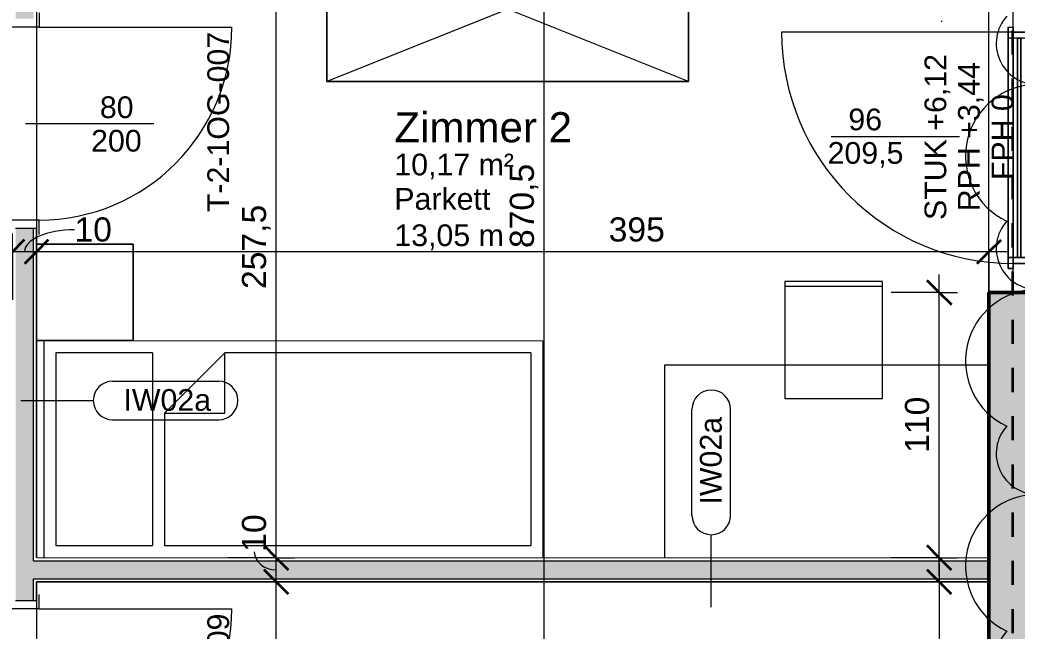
# Model space of a CAD drawing. Header units: metres. Extents: x -67.4 to -27.2, y 43.9 to 89.6.
# Drawn here: x -41.727 to -37.592, y 72.183 to 74.717 of the extents above; entities that cross this region are included whole.
import ezdxf

# ---------------------------------------------------------------- set-up
doc = ezdxf.new("R2010")
doc.units = ezdxf.units.M
doc.linetypes.add('Strich Punkt Mittel', pattern=[0.015875, 0.00635, -0.004763, 0, -0.004763])
doc.linetypes.add('Verdeckt', pattern=[0.003, 0.002, -0.001])
for name, color, linetype, lineweight in [('A-GLAZ-IDEN_', 152, 'Continuous', 9), ('A_2D', 7, 'Continuous', 13), ('A_Bemassung-50_', 4, 'Continuous', 9), ('A_Bemassung_', 4, 'Continuous', 9), ('A_Beschriftung_', 7, 'Continuous', 9), ('A_Decken', 8, 'Continuous', 13), ('A_Durchbruch', 7, 'Verdeckt', 5), ('A_Moebel', 6, 'Continuous', 13), ('A_Raeume_', 7, 'Continuous', 5), ('A_Raeume_Beschriftung_', 7, 'Continuous', 9), ('A_Raster_', 1, 'Continuous', 9), ('A_Tueren', 31, 'Continuous', 13), ('A_Waende', 7, 'Continuous', 13), ('G-ANNO-REVC_', 71, 'Continuous', 9)]:
    doc.layers.add(name, color=color, linetype=linetype, lineweight=lineweight)
doc.styles.add('Arial_2', font='arial.ttf', dxfattribs={"height": 0.09})
doc.styles.add('Arial_3', font='arial.ttf', dxfattribs={"height": 0.125})
doc.styles.add('Arial_5', font='arial.ttf', dxfattribs={"height": 0.1})
doc.dimstyles.new('WGA-Bemaßung', dxfattribs={"dimscale": 0.3048, "dimtxt": 0.102026, "dimasz": 0.328084, "dimexe": 0.246063, "dimexo": 0.0625, "dimgap": 0.04101, "dimtad": 1, "dimdec": 1, "dimlfac": 100, "dimrnd": 0.5, "dimdsep": 46, "dimtxsty": 'Arial_5', "dimblk1": 'OBLIQUE', "dimblk2": 'OBLIQUE', "dimsah": 1, "dimcen": 0.09, "dimdle": 0.246063, "dimazin": 2, "dimtfac": 1, "dimtdec": 4, "dimtix": 1, "dimtmove": 0, "dimatfit": 3, "dimfxl": 0.656168, "dimfxlon": 1, "dimtvp": 1, "dimtolj": 1, "dimtzin": 0, "dimarcsym": 2})
doc.dimstyles.new('WGA-Bemaßung_2', dxfattribs={"dimscale": 0.3048, "dimtxt": 0.102026, "dimasz": 0.328084, "dimexe": 0.246063, "dimexo": 0.0625, "dimgap": 0.04101, "dimtad": 1, "dimdec": 1, "dimlfac": 100, "dimrnd": 0.5, "dimdsep": 46, "dimtxsty": 'Arial_5', "dimblk1": 'OBLIQUE', "dimblk2": 'OBLIQUE', "dimsah": 1, "dimcen": 0.09, "dimdle": 0.246063, "dimazin": 2, "dimtfac": 1, "dimtdec": 4, "dimtix": 1, "dimtmove": 2, "dimatfit": 3, "dimfxl": 0.656168, "dimfxlon": 1, "dimtvp": 1, "dimtolj": 1, "dimtzin": 0, "dimarcsym": 2})
doc.dimstyles.new('WGA-Bemaßung_3', dxfattribs={"dimscale": 0.3048, "dimtxt": 0.102026, "dimasz": 0.328084, "dimexe": 0.246063, "dimexo": 0.0625, "dimgap": 0.04101, "dimtad": 1, "dimdec": 1, "dimlfac": 100, "dimrnd": 0.5, "dimdsep": 46, "dimtxsty": 'Arial_5', "dimblk1": 'OBLIQUE', "dimblk2": 'OBLIQUE', "dimsah": 1, "dimcen": 0.09, "dimdle": 0.246063, "dimazin": 2, "dimtfac": 1, "dimtdec": 4, "dimtix": 1, "dimtmove": 1, "dimatfit": 3, "dimfxl": 0.656168, "dimfxlon": 1, "dimtvp": 1, "dimtolj": 1, "dimtzin": 0, "dimarcsym": 2})
doc.dimstyles.new('WGA-Bemaßung_4', dxfattribs={"dimscale": 0.3048, "dimtxt": 0.102026, "dimasz": 0.328084, "dimexe": 0.246063, "dimexo": 0.0625, "dimgap": 0.04101, "dimtad": 1, "dimdec": 1, "dimlfac": 100, "dimrnd": 0.5, "dimdsep": 46, "dimtxsty": 'Arial_5', "dimblk1": 'OBLIQUE', "dimblk2": 'OBLIQUE', "dimsah": 1, "dimcen": 0.09, "dimdle": 0.246063, "dimazin": 2, "dimtfac": 1, "dimtdec": 4, "dimtix": 1, "dimtmove": 0, "dimatfit": 3, "dimfxl": 0.656168, "dimfxlon": 1, "dimtvp": 1, "dimtolj": 1, "dimtzin": 0, "dimarcsym": 2})

# ---------------------------------------------------------------- blocks, each defined once
blk = doc.blocks.new('UZ_D1 - SL_0800x2000_Zimmertür_Stahlzarge_GK-7175508-263_PP_01OG_BT2')
at = {"layer": 'A_Tueren', "lineweight": 5}
for p, q in [((-0.4, 0.06), (-0.46, 0.06)), ((-0.4, -0.06), (-0.4, 0.06)), ((0.4, 0.06), (0.46, 0.06)), ((0.4, -0.06), (0.4, 0.06)), ((-0.46, -0.06), (-0.4, -0.06)), ((0.46, -0.06), (0.4, -0.06)), ((0.4, -0.06), (0.4, -0.86))]:
    blk.add_line(p, q, dxfattribs=at)
blk.add_arc((0.4, -0.06), 0.8, 180, 270, dxfattribs=at)
blk = doc.blocks.new('Moeb_Bett - Einzelbett 090x210-3911385-263_PP_01OG_BT2')
at = {"layer": 'A_Moebel', "color": 8}
for p, q in [((-0.45, 1.05), (0.45, 1.05)), ((-0.45, -1.05), (-0.45, 1.05)), ((-0.4, 1), (0.4, 1)), ((-0.4, 1), (-0.4, -0.27)), ((0.4, -0.52), (0.4, 1)), ((-0.15, -0.27), (-0.4, -0.27)), ((-0.4, -0.27), (-0.15, -0.52)), ((-0.15, -0.52), (-0.15, -0.27)), ((-0.15, -0.52), (0.4, -0.52)), ((-0.4, -0.57), (-0.4, -0.97)), ((-0.4, -0.57), (0.4, -0.57)), ((0.4, -0.97), (0.4, -0.57)), ((-0.45, -0.65), (-0.85, -0.65)), ((-0.85, -0.65), (-0.85, -1.05)), ((-0.85, -1.05), (-0.85, -0.65)), ((-0.85, -0.65), (-0.45, -0.65)), ((-0.45, -1.05), (-0.45, -0.65)), ((-0.45, -0.65), (-0.45, -1.05)), ((-0.4, -0.97), (0.4, -0.97)), ((-0.45, -1.02), (0.45, -1.02)), ((-0.85, -1.05), (-0.45, -1.05)), ((-0.45, -1.05), (-0.85, -1.05))]:
    blk.add_line(p, q, dxfattribs=at)
blk = doc.blocks.new('Moeb_Schrank - Schrank_2m_60cm-4285513-263_PP_01OG_BT2')
at = {"layer": 'A_Moebel', "color": 8}
for p, q in [((0, 0), (1.5, -0.6)), ((0, -0.6), (1.5, 0)), ((1.5, 0), (0, 0)), ((0, 0), (0, -0.6)), ((0, -0.6), (0, 0)), ((0, 0), (1.5, 0)), ((1.5, -0.6), (1.5, 0)), ((1.5, 0), (1.5, -0.6)), ((0, -0.6), (1.5, -0.6)), ((1.5, -0.6), (0, -0.6))]:
    blk.add_line(p, q, dxfattribs=at)
blk = doc.blocks.new('Moeb_Schreibtisch_variabel - variabel-8084390-263_PP_01OG_BT2')
at = {"layer": 'A_Moebel', "color": 8}
for p, q in [((-0.6841, 0.7452), (-1.0891, 0.7452)), ((-1.0891, 0.7452), (-1.0891, 0.4)), ((-0.6841, 0.4), (-0.6841, 0.7452)), ((-1.0891, 0.7255), (-0.6841, 0.7255)), ((-1.5866, 0.4), (-0.2426, 0.4)), ((-1.5866, -0.4), (-1.5866, 0.4)), ((-1.5866, 0.4), (-0.2426, 0.4)), ((-1.5866, -0.4), (-1.5866, 0.4)), ((-1.0891, 0.4), (-1.0891, 0.2599)), ((-0.6841, 0.2599), (-0.6841, 0.4)), ((-1.0891, 0.2599), (-0.6841, 0.2599))]:
    blk.add_line(p, q, dxfattribs=at)
blk = doc.blocks.new('Allg_Rollladenkasten - 0130x0270-10446605-263_PP_01OG_BT2')
at = {"layer": 'A_2D'}
for p, q in [((-0.525, -0.0793), (-0.525, -0.0743)), ((-0.525, -0.0743), (-0.52, -0.0743)), ((-0.525, -0.2043), (-0.525, -0.0793)), ((-0.52, -0.0743), (0.52, -0.0743)), ((0.52, -0.0743), (0.525, -0.0743)), ((0.525, -0.0743), (0.525, -0.2043)), ((-0.525, -0.2043), (0.52, -0.2043)), ((-0.525, -0.2043), (0.525, -0.2043)), ((-0.525, -0.2043), (-0.525, -0.2343)), ((0.52, -0.2043), (0.525, -0.2043)), ((0.525, -0.2343), (0.525, -0.2043)), ((0.525, -0.2343), (-0.525, -0.2343)), ((-0.525, -0.633), (-0.525, -0.629))]:
    blk.add_line(p, q, dxfattribs=at)
at = {"layer": 'A_Durchbruch'}
for p, q in [((-0.525, -0.0743), (-0.525, -0.2343)), ((0.525, -0.0743), (-0.525, -0.0743)), ((-0.52, -0.0793), (-0.52, -0.1993)), ((0.52, -0.0793), (-0.52, -0.0793)), ((0.52, -0.1993), (0.52, -0.0793)), ((0.525, -0.2343), (0.525, -0.0743)), ((-0.52, -0.1993), (0.52, -0.1993)), ((-0.525, -0.2343), (0.525, -0.2343)), ((-0.525, -0.2343), (0.525, -0.2343))]:
    blk.add_line(p, q, dxfattribs=at)
blk = doc.blocks.new('Fens_Tuer_1tlg - DK_SL_1200x2680_Terrasentür normal-10155680-263_PP_01OG_BT2')
at = {"layer": 'A_2D', "lineweight": 5}
for p, q in [((0.48, 0), (0.48, 0.96)), ((-0.6, 0.1), (0.6, 0.1)), ((-0.6, 0.1), (0.6, 0.1)), ((-0.6, 0.1), (0.6, 0.1)), ((-0.6, -0.1), (-0.6, 0.1)), ((-0.6, 0.1), (-0.6, -0.1)), ((0.6, 0.1), (0.6, -0.1)), ((0.6, -0.1), (0.6, 0.1)), ((-0.6, 0), (-0.48, 0)), ((-0.6, -0.1), (-0.6, 0)), ((-0.6, 0), (-0.6, -0.1)), ((-0.6, 0), (0.6, 0)), ((-0.5, 0.02), (-0.455, 0.02)), ((-0.5, 0), (-0.5, 0.02)), ((-0.5, 0.02), (-0.5, 0)), ((0.5, 0.02), (-0.5, 0.02)), ((-0.48, 0), (-0.5, 0)), ((-0.5, 0), (0.5, 0)), ((-0.48, -0.07), (-0.48, 0)), ((-0.48, 0), (-0.48, -0.07)), ((0.48, 0), (-0.48, 0)), ((-0.48, 0), (-0.48, -0.1)), ((-0.48, 0), (-0.48, -0.1)), ((0.48, 0), (-0.48, 0)), ((-0.455, 0.02), (-0.455, -0.07)), ((-0.455, -0.07), (-0.455, 0.02)), ((-0.455, 0.02), (0.455, 0.02)), ((0.455, 0.02), (0.5, 0.02)), ((0.455, -0.07), (0.455, 0.02)), ((0.455, -0.07), (0.455, 0.02)), ((0.48, 0), (0.48, -0.07)), ((0.5, 0), (0.48, 0)), ((0.48, 0), (0.48, -0.07)), ((0.48, 0), (0.6, 0)), ((0.48, -0.1), (0.48, 0)), ((0.48, 0), (0.48, -0.1)), ((0.5, 0.02), (0.5, 0)), ((0.5, 0.02), (0.5, 0)), ((0.6, 0), (0.6, -0.1)), ((0.6, 0), (0.6, -0.1)), ((-0.455, -0.018), (0.455, -0.018)), ((-0.455, -0.032), (-0.455, -0.018)), ((-0.455, -0.018), (-0.455, -0.032)), ((0.455, -0.018), (-0.455, -0.018)), ((0.455, -0.032), (-0.455, -0.032)), ((-0.455, -0.032), (0.455, -0.032)), ((0.455, -0.018), (0.455, -0.032)), ((0.455, -0.032), (0.455, -0.018)), ((-0.455, -0.07), (-0.48, -0.07)), ((-0.48, -0.07), (0.48, -0.07)), ((0.455, -0.07), (-0.455, -0.07)), ((0.48, -0.07), (0.455, -0.07)), ((-0.6, -0.1), (0.6, -0.1)), ((0.6, -0.1), (-0.6, -0.1)), ((-0.48, -0.1), (-0.6, -0.1)), ((0.6, -0.1), (-0.6, -0.1)), ((-0.48, -0.1), (0.48, -0.1)), ((0.6, -0.1), (0.48, -0.1)), ((-0.525, -0.26), (0.525, -0.26))]:
    blk.add_line(p, q, dxfattribs=at)
blk.add_arc((0.48, 0), 0.96, 90, 180, dxfattribs=at)
blk = doc.blocks.new('BS_Tuer_PP - rechts-10002445-263_PP_01OG_BT2')
at = {"layer": 'A_Beschriftung_'}
blk.add_line((0, 0.000124), (0, -0.010513), dxfattribs=at)
blk = doc.blocks.new('BS_Wand_Lollipop - rechts_oben-2026913-263_PP_01OG_BT2')
at = {"layer": 'A_Beschriftung_'}
for p, q in [((0.0046, 0.0016), (0.0134, 0.0016)), ((-0.003, 0), (0.003, 0)), ((0.0046, -0.0016), (0.0134, -0.0016))]:
    blk.add_line(p, q, dxfattribs=at)
for centre, start, end in [((0.0046, 0), 90, 270), ((0.0134, 0), 270, 90)]:
    blk.add_arc(centre, 0.0016, start, end, dxfattribs=at)
blk = doc.blocks.new('DIMBLOCK114-263_PP_01OG_BT2')
at = {"layer": 'A_Bemassung-50_', "transparency": 16777216}
for p, q in [((-41.6582, 73.7564), (-41.6582, 73.8314)), ((-37.7082, 73.7563), (-37.7082, 73.8313)), ((-37.6332, 73.7563), (-41.6582, 73.7564)), ((-41.6582, 73.7564), (-41.6582, 73.5564)), ((-37.7082, 73.7563), (-37.7082, 73.5563))]:
    blk.add_line(p, q, dxfattribs=at)
at = {"layer": 'A_Bemassung-50_', "lineweight": 35, "transparency": 16777216}
for p, q in [((-41.6582, 73.7564), (-41.6082, 73.8064)), ((-37.7082, 73.7563), (-37.6582, 73.8063)), ((-41.6582, 73.7564), (-41.7082, 73.7064)), ((-37.7082, 73.7563), (-37.7582, 73.7063))]:
    blk.add_line(p, q, dxfattribs=at)
at = {"layer": 'A_Bemassung-50_', "color": 0, "transparency": 16777216, "insert": (-39.2856, 73.8987), "char_height": 0.1, "width": 0.276883, "attachment_point": 1, "rotation": 359.9983, "line_spacing_factor": 0.941778, "style": 'Arial_5'}
blk.add_mtext('395', dxfattribs=at)
blk = doc.blocks.new('_Oblique')
at = {"color": 0, "linetype": 'ByBlock', "lineweight": -2}
blk.add_line((-0.5, -0.5), (0.5, 0.5), dxfattribs=at)
blk = doc.blocks.new('DIMBLOCK115-263_PP_01OG_BT2')
at = {"layer": 'A_Bemassung-50_', "transparency": 16777216}
for p, q in [((-41.7582, 73.7564), (-41.7582, 73.8314)), ((-41.6582, 73.7564), (-41.6582, 73.8314)), ((-41.6582, 73.7564), (-41.7582, 73.7564)), ((-41.7582, 73.7564), (-41.7582, 73.5564)), ((-41.6582, 73.7564), (-41.6582, 73.5564))]:
    blk.add_line(p, q, dxfattribs=at)
at = {"layer": 'A_Bemassung-50_', "lineweight": 35, "transparency": 16777216}
for p, q in [((-41.7582, 73.7564), (-41.7082, 73.8064)), ((-41.6582, 73.7564), (-41.6082, 73.8064)), ((-41.7582, 73.7564), (-41.8082, 73.7064)), ((-41.6582, 73.7564), (-41.7082, 73.7064))]:
    blk.add_line(p, q, dxfattribs=at)
at = {"layer": 'A_Bemassung-50_', "transparency": 16777216}
blk.add_ellipse((-41.5013, 73.7564), major_axis=(-0.2069, 0), ratio=0.439776, start_param=4.712389, end_param=6.283185, dxfattribs=at)
at = {"layer": 'A_Bemassung-50_', "color": 0, "transparency": 16777216, "insert": (-41.5013, 73.8987), "char_height": 0.1, "width": 0.184588, "attachment_point": 1, "rotation": 359.9983, "line_spacing_factor": 0.941778, "style": 'Arial_5'}
blk.add_mtext('10', dxfattribs=at)
blk = doc.blocks.new('DIMBLOCK116-263_PP_01OG_BT2')
at = {"layer": 'A_Bemassung-50_', "transparency": 16777216}
for p, q in [((-42.7832, 73.7565), (-42.7832, 73.8315)), ((-41.7582, 73.7564), (-41.7582, 73.8314)), ((-41.7582, 73.7564), (-42.7832, 73.7565)), ((-42.7832, 73.7565), (-42.7832, 73.5565)), ((-41.7582, 73.7564), (-41.7582, 73.5564))]:
    blk.add_line(p, q, dxfattribs=at)
at = {"layer": 'A_Bemassung-50_', "lineweight": 35, "transparency": 16777216}
for p, q in [((-42.7832, 73.7565), (-42.7332, 73.8065)), ((-41.7582, 73.7564), (-41.7082, 73.8064)), ((-42.7832, 73.7565), (-42.8332, 73.7065)), ((-41.7582, 73.7564), (-41.8082, 73.7064))]:
    blk.add_line(p, q, dxfattribs=at)
at = {"layer": 'A_Bemassung-50_', "color": 0, "transparency": 16777216, "insert": (-42.4819, 73.6214), "char_height": 0.1, "width": 0.416266, "attachment_point": 1, "rotation": 359.9983, "line_spacing_factor": 0.941778, "style": 'Arial_5'}
blk.add_mtext('102,5', dxfattribs=at)
blk = doc.blocks.new('DIMBLOCK372-263_PP_01OG_BT2')
at = {"layer": 'A_Bemassung-50_', "lineweight": 35, "transparency": 16777216}
for p, q in [((-40.6644, 72.3875), (-40.7144, 72.4375)), ((-40.6644, 72.3875), (-40.6144, 72.3375)), ((-40.6644, 69.6563), (-40.7144, 69.7063)), ((-40.6644, 69.6563), (-40.6144, 69.6063))]:
    blk.add_line(p, q, dxfattribs=at)
at = {"layer": 'A_Bemassung-50_', "transparency": 16777216}
for p, q in [((-40.6644, 72.3875), (-40.8644, 72.3875)), ((-40.6644, 69.6563), (-40.6644, 72.3875)), ((-40.6644, 72.3875), (-40.5894, 72.3875)), ((-40.6644, 69.6563), (-40.8644, 69.6563)), ((-40.6644, 69.6563), (-40.5894, 69.6563))]:
    blk.add_line(p, q, dxfattribs=at)
at = {"layer": 'A_Bemassung-50_', "color": 0, "transparency": 16777216, "insert": (-40.8067, 70.9065), "char_height": 0.1, "width": 0.276883, "attachment_point": 1, "rotation": 90, "line_spacing_factor": 0.941778, "style": 'Arial_5'}
blk.add_mtext('273', dxfattribs=at)
blk = doc.blocks.new('DIMBLOCK373-263_PP_01OG_BT2')
at = {"layer": 'A_Bemassung-50_', "lineweight": 35, "transparency": 16777216}
for p, q in [((-40.6644, 72.4875), (-40.7144, 72.5375)), ((-40.6644, 72.4875), (-40.6144, 72.4375)), ((-40.6644, 72.3875), (-40.7144, 72.4375)), ((-40.6644, 72.3875), (-40.6144, 72.3375))]:
    blk.add_line(p, q, dxfattribs=at)
at = {"layer": 'A_Bemassung-50_', "transparency": 16777216}
for p, q in [((-40.6644, 72.4875), (-40.8644, 72.4875)), ((-40.6644, 72.3875), (-40.6644, 72.4875)), ((-40.6644, 72.4875), (-40.5894, 72.4875)), ((-40.6644, 72.3875), (-40.8644, 72.3875)), ((-40.6644, 72.3875), (-40.5894, 72.3875))]:
    blk.add_line(p, q, dxfattribs=at)
blk.add_ellipse((-40.6644, 72.5121), major_axis=(-0.091, 0), ratio=0.820179, start_param=0, end_param=1.570796, dxfattribs=at)
at = {"layer": 'A_Bemassung-50_', "color": 0, "transparency": 16777216, "insert": (-40.8067, 72.5121), "char_height": 0.1, "width": 0.184588, "attachment_point": 1, "rotation": 90, "line_spacing_factor": 0.941778, "style": 'Arial_5'}
blk.add_mtext('10', dxfattribs=at)
blk = doc.blocks.new('DIMBLOCK374-263_PP_01OG_BT2')
at = {"layer": 'A_Bemassung-50_', "lineweight": 35, "transparency": 16777216}
for p, q in [((-40.6643, 75.0625), (-40.7143, 75.1125)), ((-40.6643, 75.0625), (-40.6143, 75.0125)), ((-40.6644, 72.4875), (-40.7144, 72.5375)), ((-40.6644, 72.4875), (-40.6144, 72.4375))]:
    blk.add_line(p, q, dxfattribs=at)
at = {"layer": 'A_Bemassung-50_', "transparency": 16777216}
for p, q in [((-40.6643, 75.0625), (-40.8643, 75.0625)), ((-40.6644, 72.4875), (-40.6643, 75.0625)), ((-40.6643, 75.0625), (-40.5893, 75.0625)), ((-40.6644, 72.4875), (-40.8644, 72.4875)), ((-40.6644, 72.4875), (-40.5894, 72.4875))]:
    blk.add_line(p, q, dxfattribs=at)
at = {"layer": 'A_Bemassung-50_', "color": 0, "transparency": 16777216, "insert": (-40.8066, 73.6016), "char_height": 0.1, "width": 0.416266, "attachment_point": 1, "rotation": 90, "line_spacing_factor": 0.941778, "style": 'Arial_5'}
blk.add_mtext('257,5', dxfattribs=at)
blk = doc.blocks.new('DIMBLOCK493-263_PP_01OG_BT2')
at = {"layer": 'A_Bemassung-50_', "transparency": 16777216}
for p, q in [((-39.5535, 69.5937), (-39.5532, 78.3714)), ((-39.5532, 78.2964), (-39.7532, 78.2964)), ((-39.5532, 78.2964), (-39.4782, 78.2963)), ((-39.5535, 69.5937), (-39.7535, 69.5937)), ((-39.5535, 69.5937), (-39.4785, 69.5937))]:
    blk.add_line(p, q, dxfattribs=at)
at = {"layer": 'A_Bemassung-50_', "lineweight": 35, "transparency": 16777216}
for p, q in [((-39.5532, 78.2964), (-39.6032, 78.3464)), ((-39.5532, 78.2964), (-39.5032, 78.2463)), ((-39.5535, 69.5937), (-39.6035, 69.6437)), ((-39.5535, 69.5937), (-39.5035, 69.5437))]:
    blk.add_line(p, q, dxfattribs=at)
at = {"layer": 'A_Bemassung-50_', "color": 0, "transparency": 16777216, "insert": (-39.6957, 73.7716), "char_height": 0.1, "width": 0.416266, "attachment_point": 1, "rotation": 90, "line_spacing_factor": 0.941778, "style": 'Arial_5'}
blk.add_mtext('870,5', dxfattribs=at)
blk = doc.blocks.new('BS_Fens_Tuer - rechts-7645934-263_PP_01OG_BT2')
at = {"layer": 'A-GLAZ-IDEN_'}
blk.add_line((0, 0.000124), (0, -0.010513), dxfattribs=at)
blk = doc.blocks.new('DIMBLOCK670-263_PP_01OG_BT2')
at = {"layer": 'A_Bemassung-50_', "transparency": 16777216}
for p, q in [((-37.9144, 72.4124), (-37.9143, 73.6624)), ((-37.9143, 73.5874), (-38.1143, 73.5874)), ((-37.9143, 73.5874), (-37.8393, 73.5874)), ((-37.9144, 72.4874), (-38.1144, 72.4874)), ((-37.9144, 72.4874), (-37.8394, 72.4874))]:
    blk.add_line(p, q, dxfattribs=at)
at = {"layer": 'A_Bemassung-50_', "lineweight": 35, "transparency": 16777216}
for p, q in [((-37.9143, 73.5874), (-37.9643, 73.6374)), ((-37.9143, 73.5874), (-37.8643, 73.5374)), ((-37.9144, 72.4874), (-37.9644, 72.5374)), ((-37.9144, 72.4874), (-37.8644, 72.4374))]:
    blk.add_line(p, q, dxfattribs=at)
at = {"layer": 'A_Bemassung-50_', "color": 0, "transparency": 16777216, "insert": (-38.0567, 72.9221), "char_height": 0.1, "width": 0.276883, "attachment_point": 1, "rotation": 90, "line_spacing_factor": 0.941778, "style": 'Arial_5'}
blk.add_mtext('110', dxfattribs=at)
blk = doc.blocks.new('DIMBLOCK671-263_PP_01OG_BT2')
at = {"layer": 'A_Bemassung-50_', "transparency": 16777216}
for p, q in [((-37.9144, 72.4624), (-37.9144, 71.3187)), ((-37.9144, 72.3874), (-37.9894, 72.3874)), ((-37.9144, 72.3874), (-37.7144, 72.3874)), ((-37.9144, 71.3937), (-37.9894, 71.3937)), ((-37.9144, 71.3937), (-37.7144, 71.3937))]:
    blk.add_line(p, q, dxfattribs=at)
at = {"layer": 'A_Bemassung-50_', "lineweight": 35, "transparency": 16777216}
for p, q in [((-37.9144, 72.3874), (-37.9644, 72.4374)), ((-37.9144, 72.3874), (-37.8644, 72.3374)), ((-37.9144, 71.3937), (-37.9644, 71.4437)), ((-37.9144, 71.3937), (-37.8644, 71.3437))]:
    blk.add_line(p, q, dxfattribs=at)
at = {"layer": 'A_Bemassung-50_', "color": 0, "transparency": 16777216, "insert": (-38.0567, 71.7556), "char_height": 0.1, "width": 0.323972, "attachment_point": 1, "rotation": 90, "line_spacing_factor": 0.941778, "style": 'Arial_5'}
blk.add_mtext('99,5', dxfattribs=at)
blk = doc.blocks.new('Family - ___-11910954-263_PP_01OG_BT2')
at = {"layer": 'G-ANNO-REVC_'}
for centre, radius, start, end in [((-5.8936, 83.3082), 0.17, 115.5497, 247.36), ((-6.0736, 82.8767), 0.2975, 67.36, 222.1512), ((-6.2208, 82.5237), 0.17, 115.5497, 247.36), ((-6.4008, 82.0922), 0.2975, 67.36, 222.1512), ((-6.548, 81.7392), 0.17, 115.5497, 247.36), ((-6.728, 81.3077), 0.2975, 67.36, 222.1512), ((-6.8752, 80.9547), 0.17, 115.5497, 247.36)]:
    blk.add_arc(centre, radius, start, end, dxfattribs=at)

msp = doc.modelspace()

# ---------------------------------------------------------------- hatches: boundary and pattern name
at = {"layer": 'A_Waende', "lineweight": 5}
h = msp.add_hatch(dxfattribs=at)
h.set_pattern_fill('FP_4', color=250, style=0, pattern_type=2)
h.set_pattern_definition([(45, (0, 0), (-0.08980256, 0.08980256), []), (45, (0.0898, 0), (-0.08980256, 0.08980256), [0.0635, -0.03175])])
h.paths.add_polyline_path([(-37.5088, 55.6285), (-37.5088, 55.6285), (-37.5088, 56.4285), (-37.7087, 56.4285), (-37.7087, 55.6285), (-37.5089, 55.6285)])
h.paths.add_polyline_path([(-37.5087, 57.6285), (-37.5086, 60.0586), (-37.7086, 60.0586), (-37.7086, 57.6285)])
h.paths.add_polyline_path([(-37.5086, 60.1936), (-37.5087, 60.4461), (-37.7086, 60.4461), (-37.7086, 60.1936), (-37.5555, 60.1936)])
h.paths.add_polyline_path([(-37.6086, 60.1261), (-37.7086, 60.1936), (-37.7086, 60.0586)])
h.paths.add_polyline_path([(-37.5086, 60.0586), (-37.5086, 60.1936), (-37.6086, 60.1261), (-37.5725, 60.1017)])
h.paths.add_polyline_path([(-37.5086, 62.2161), (-37.5086, 63.3111), (-37.7085, 63.3111), (-37.7085, 62.2161), (-37.5086, 62.2161)])
h.paths.add_polyline_path([(-37.5086, 62.2161), (-37.5086, 62.2161), (-37.526, 62.2635)])
h.paths.add_polyline_path([(-37.5085, 64.5111), (-37.5084, 66.9436), (-37.7084, 66.9436), (-37.7084, 64.5111)])
h.paths.add_polyline_path([(-37.5084, 67.0786), (-37.6084, 67.0111), (-37.7084, 67.0786), (-37.5548, 67.0786)])
h.paths.add_polyline_path([(-37.5084, 66.9436), (-37.5085, 67.3287), (-37.7084, 67.3287), (-37.7084, 66.9436), (-37.6084, 67.0111), (-37.5719, 66.9864)])
h.paths.add_polyline_path([(-37.5084, 69.0987), (-37.5084, 69.0987), (-37.5084, 70.1937), (-37.7083, 70.1937), (-37.7083, 69.0987), (-37.6084, 69.0987)])
h.paths.add_polyline_path([(-37.5084, 69.0987), (-37.5084, 69.0987), (-37.6084, 69.3712)])
h.paths.add_polyline_path([(-37.5083, 71.3937), (-37.5083, 73.5874), (-37.7082, 73.5874), (-37.7083, 71.3937)])
h.paths.add_polyline_path([(-37.5082, 74.7874), (-37.5082, 75.4124), (-37.7082, 75.4124), (-37.7082, 74.7874), (-37.6082, 74.7874)])
h.paths.add_polyline_path([(-37.5081, 76.6124), (-37.5081, 76.8649), (-37.7081, 76.8649), (-37.7081, 76.6124), (-37.6709, 76.6124)])
h.paths.add_polyline_path([(-37.5081, 76.9999), (-37.5081, 78.4963), (-37.7081, 78.4963), (-37.7081, 76.9999), (-37.5541, 76.9999)])
h.paths.add_polyline_path([(-37.6081, 76.9324), (-37.7081, 76.9999), (-37.7081, 76.865), (-37.6465, 76.9065)])
h.paths.add_polyline_path([(-37.5081, 76.8649), (-37.5081, 76.9999), (-37.6081, 76.9324), (-37.5407, 76.8869)])
h = msp.add_hatch(dxfattribs=at)
h.set_pattern_fill('FP_47', color=250, angle=-112.36, style=0, pattern_type=2)
h.set_pattern_definition([(314.998, (-41.75846, 72.40927), (0.2539954, -0.1270123), [0.02245, -0.15715]), (314.998, (-41.647315, 72.36139), (0.2539954, -0.1270123), [0.02245, -0.15715]), (314.998, (-41.75871, 72.34558), (0.2539954, -0.1270123), [0.02245, -0.15715]), (314.998, (-41.64718, 72.29862), (0.2539954, -0.1270123), [0.02245, -0.15715]), (341.563, (-41.74208, 72.393886), (0.5079932, -0.1270184), [0.0502, -0.35141]), (341.563, (-41.694696, 72.37764), (0.5079932, -0.1270184), [0.0502, -0.35141]), (341.563, (-41.742328, 72.33019), (0.5079932, -0.1270184), [0.0502, -0.35141]), (341.563, (-41.694946, 72.313945), (0.5079932, -0.1270184), [0.0502, -0.35141]), (44.998, (-41.647, 72.3937), (-0.2540043, -0.1269946), [0.02245, -0.15715]), (44.998, (-41.75871, 72.34558), (-0.2540043, -0.1269946), [0.02245, -0.15715]), (44.998, (-41.64725, 72.33001), (-0.2540043, -0.1269946), [0.02245, -0.15715]), (44.998, (-41.758575, 72.28281), (-0.2540043, -0.1269946), [0.02245, -0.15715]), (18.433, (-41.694696, 72.37764), (-0.5080021, -0.12698295), [0.0502, -0.35141]), (18.433, (-41.742393, 72.361576), (-0.5080021, -0.12698295), [0.0502, -0.35141]), (18.433, (-41.694946, 72.313945), (-0.5080021, -0.12698295), [0.0502, -0.35141]), (18.433, (-41.742643, 72.297882), (-0.5080021, -0.12698295), [0.0502, -0.35141])])
h.paths.add_polyline_path([(-41.6708, 69.6438), (-41.6708, 71.4401), (-41.7458, 71.4401), (-41.7458, 69.6438)])
h.paths.add_polyline_path([(-41.6708, 72.3101), (-41.6707, 73.3876), (-41.6708, 73.8526), (-41.7457, 73.8526), (-41.7457, 72.3101)])
h.paths.add_polyline_path([(-41.6707, 74.7226), (-41.6707, 75.1501), (-41.7457, 75.1501), (-41.7457, 74.7226), (-41.6707, 74.7226)])
h = msp.add_hatch(dxfattribs=at)
h.set_pattern_fill('FP_48', color=250, angle=-112.36, style=0, pattern_type=2)
h.set_pattern_definition([(224.998, (-39.68356, 72.48784), (-0.1270123, -0.2539954), [0.02245, -0.15715]), (224.998, (-39.73052, 72.37632), (-0.1270123, -0.2539954), [0.02245, -0.15715]), (224.998, (-39.74633, 72.48771), (-0.1270123, -0.2539954), [0.02245, -0.15715]), (224.998, (-39.79421, 72.37657), (-0.1270123, -0.2539954), [0.02245, -0.15715]), (251.563, (-39.698948, 72.47146), (-0.1270184, -0.5079932), [0.0502, -0.35141]), (251.563, (-39.715194, 72.42408), (-0.1270184, -0.5079932), [0.0502, -0.35141]), (251.563, (-39.76264, 72.47171), (-0.1270184, -0.5079932), [0.0502, -0.35141]), (251.563, (-39.77889, 72.42433), (-0.1270184, -0.5079932), [0.0502, -0.35141]), (314.998, (-39.69913, 72.37638), (-0.1269946, 0.2540043), [0.02245, -0.15715]), (314.998, (-39.74633, 72.48771), (-0.1269946, 0.2540043), [0.02245, -0.15715]), (314.998, (-39.76283, 72.37663), (-0.1269946, 0.2540043), [0.02245, -0.15715]), (314.998, (-39.8104, 72.48703), (-0.1269946, 0.2540043), [0.02245, -0.15715]), (288.433, (-39.715194, 72.42408), (-0.12698295, 0.5080021), [0.0502, -0.35141]), (288.433, (-39.731257, 72.471776), (-0.12698295, 0.5080021), [0.0502, -0.35141]), (288.433, (-39.77889, 72.42433), (-0.12698295, 0.5080021), [0.0502, -0.35141]), (288.433, (-39.794026, 72.471645), (-0.12698295, 0.5080021), [0.0502, -0.35141])])
h.paths.add_polyline_path([(-37.7083, 72.3999), (-37.7083, 72.4749), (-41.6583, 72.4751), (-41.6583, 72.4001), (-38.0201, 72.3999)])
h.paths.add_polyline_path([(-41.6583, 72.4001), (-41.6583, 72.4001), (-41.6583, 72.4751), (-41.6708, 72.4751), (-41.6707, 72.4001), (-41.6583, 72.4001)])

# ---------------------------------------------------------------- linework, layer by layer
at = {"layer": 'A_Decken'}
for p, q in [((-37.6082, 73.5874), (-37.6082, 74.7874)), ((-41.6583, 72.4876), (-37.7083, 72.4874))]:
    msp.add_line(p, q, dxfattribs=at)
at = {"layer": 'A_Raeume_', "flags": 128}
for points in [[(-37.7083, 72.4874), (-37.7082, 75.0624), (-41.6582, 75.0626), (-41.6582, 74.9626), (-41.6582, 73.3141), (-41.6582, 73.0385), (-41.6583, 72.4876)], [(-37.7083, 69.6562), (-37.7083, 72.3874), (-41.6583, 72.3876), (-41.6583, 70.8688), (-41.6583, 69.6563)]]:
    msp.add_lwpolyline(points, close=True, dxfattribs=at)
at = {"layer": 'A_Raster_', "linetype": 'Strich Punkt Mittel', "lineweight": 35}
msp.add_line((-37.6095, 48.5744), (-37.6083, 85.8699), dxfattribs=at)
at = {"layer": 'A_Waende', "color": 250, "lineweight": 5}
for p, q in [((-41.6707, 73.8526), (-41.7457, 73.8526)), ((-41.7458, 72.3101), (-41.6708, 72.3101))]:
    msp.add_line(p, q, dxfattribs=at)
at = {"layer": 'A_Waende'}
for p, q in [((-41.6708, 72.4751), (-41.6707, 73.8526)), ((-41.6582, 73.8526), (-41.6707, 73.8526)), ((-41.6583, 72.4876), (-41.6582, 73.8526)), ((-41.6708, 72.4751), (-37.7083, 72.4749)), ((-41.6708, 72.3101), (-41.6708, 72.4001)), ((-41.6708, 72.4001), (-37.7083, 72.3999)), ((-41.6583, 72.3101), (-41.6583, 72.3876)), ((-41.6583, 72.3876), (-37.7083, 72.3874)), ((-41.6708, 72.3101), (-41.6583, 72.3101))]:
    msp.add_line(p, q, dxfattribs=at)
at = {"layer": 'A_Waende', "color": 10, "lineweight": 50}
for p, q in [((-37.7082, 73.5874), (-37.7083, 71.3937)), ((-37.5082, 73.5874), (-37.7082, 73.5874))]:
    msp.add_line(p, q, dxfattribs=at)

# ---------------------------------------------------------------- block references
at = {"layer": 'A-GLAZ-IDEN_', "xscale": 49.99999999999998, "yscale": 49.99999999999998, "zscale": 49.99999999999998, "rotation": 269.9982758784653}
msp.add_blockref('BS_Fens_Tuer - rechts-7645934-263_PP_01OG_BT2', (-37.837, 74.2324), dxfattribs=at)
at = {"layer": 'A_2D', "lineweight": 5, "rotation": 89.9982758784651}
msp.add_blockref('Fens_Tuer_1tlg - DK_SL_1200x2680_Terrasentür normal-10155680-263_PP_01OG_BT2', (-37.6082, 74.1874), dxfattribs=at)
at = {"layer": 'A_Beschriftung_', "xscale": 49.99999999999998, "yscale": 49.99999999999998, "zscale": 49.99999999999998}
for name, p, rotation in [('BS_Tuer_PP - rechts-10002445-263_PP_01OG_BT2', (-41.6982, 74.2876), 89.99827587845306), ('BS_Wand_Lollipop - rechts_oben-2026913-263_PP_01OG_BT2', (-38.86, 72.4328), 89.99999999999991)]:
    msp.add_blockref(name, p, dxfattribs=dict(at, rotation=rotation))
msp.add_blockref('BS_Wand_Lollipop - rechts_oben-2026913-263_PP_01OG_BT2', (-41.5731, 73.1395), dxfattribs=at)
at = {"layer": 'A_Durchbruch', "rotation": 269.998275878465}
msp.add_blockref('Allg_Rollladenkasten - 0130x0270-10446605-263_PP_01OG_BT2', (-37.2739, 74.1874), dxfattribs=at)
at = {"layer": 'A_Moebel', "color": 8}
for name, p, rotation in [('Moeb_Schrank - Schrank_2m_60cm-4285513-263_PP_01OG_BT2', (-38.954, 74.4625), 179.998275878371), ('Moeb_Bett - Einzelbett 090x210-3911385-263_PP_01OG_BT2', (-40.6082, 72.9375), 269.9982758784577), ('Moeb_Schreibtisch_variabel - variabel-8084390-263_PP_01OG_BT2', (-37.4657, 72.8874), 359.998275878371)]:
    msp.add_blockref(name, p, dxfattribs=dict(at, rotation=rotation))
at = {"layer": 'A_Tueren', "rotation": 89.99827587845294}
for p in [(-41.7082, 74.2876), (-41.7083, 71.8751)]:
    msp.add_blockref('UZ_D1 - SL_0800x2000_Zimmertür_Stahlzarge_GK-7175508-263_PP_01OG_BT2', p, dxfattribs=at)
at = {"layer": 'G-ANNO-REVC_', "rotation": 22.64000000000043}
msp.add_blockref('Family - ___-11910954-263_PP_01OG_BT2', (0, 0), dxfattribs=at)

# ---------------------------------------------------------------- texts
at = {"layer": 'A-GLAZ-IDEN_', "char_height": 0.09, "attachment_point": 1, "style": 'Arial_2'}
for s, insert, width, rotation in [('STUK +6,12', (-37.9755, 73.8879), 0.82173, 90), ('RPH +3,44', (-37.8365, 73.9243), 0.737552, 90), ('FPH 0', (-37.6976, 74.0532), 0.424894, 90), ('96', (-38.2915, 74.3499), 0.168354, 359.9983), ('209,5', (-38.3775, 74.211), 0.376793, 359.9983)]:
    msp.add_mtext(s, dxfattribs=dict(at, insert=insert, width=width, rotation=rotation))
at = {"layer": 'A_Beschriftung_', "char_height": 0.09, "attachment_point": 1, "style": 'Arial_2'}
for s, insert, width, rotation in [('T-2-1OG-007', (-40.95, 73.9206), 0.889873, 90), ('80', (-41.3959, 74.4005), 0.168354, 359.9983), ('200', (-41.4322, 74.2616), 0.252532, 359.9983), ('IW02a', (-38.9071, 72.7079), 0.43692, 90), ('T-2-1OG-009', (-40.9501, 71.5081), 0.889873, 90)]:
    msp.add_mtext(s, dxfattribs=dict(at, insert=insert, width=width, rotation=rotation))
at = {"layer": 'A_Beschriftung_', "insert": (-41.2979, 73.1866), "char_height": 0.09, "width": 0.43692, "attachment_point": 1, "style": 'Arial_2'}
msp.add_mtext('IW02a', dxfattribs=at)
at = {"layer": 'A_Raeume_Beschriftung_', "attachment_point": 1}
for s, insert, char_height, width, style in [('Zimmer 2', (-40.1745, 74.335), 0.125, 0.89789, 'Arial_3'), ('10,17 m²', (-40.1745, 74.163), 0.09, 0.58924, 'Arial_2'), ('Parkett', (-40.1745, 74.0205), 0.09, 0.464979, 'Arial_2'), ('13,05 m', (-40.1745, 73.8695), 0.09, 0.541139, 'Arial_2')]:
    msp.add_mtext(s, dxfattribs=dict(at, insert=insert, char_height=char_height, width=width, style=style))

# ---------------------------------------------------------------- dimensions: what is measured, and where the dimension line sits
at = {"layer": 'A_Bemassung_'}
for base, p1, p2, dimstyle, override, picture, middle in [((-39.5532, 78.2964), (-39.7535, 69.5937), (-39.7532, 78.2964), 'WGA-Bemaßung_4', {"dimpost": '<>', "dimfxl": 8.702612}, 'DIMBLOCK493-263_PP_01OG_BT2', (-39.6169, 73.945)), ((-40.6643, 75.0625), (-40.8644, 72.4875), (-40.8643, 75.0625), 'WGA-Bemaßung', {"dimpost": '<>', "dimfxl": 2.575}, 'DIMBLOCK374-263_PP_01OG_BT2', (-40.7279, 73.775)), ((-37.9143, 73.5874), (-38.1144, 72.4874), (-38.1143, 73.5874), 'WGA-Bemaßung_4', {"dimpost": '<>', "dimfxl": 1.1}, 'DIMBLOCK670-263_PP_01OG_BT2', (-37.9779, 73.0374)), ((-37.9144, 71.3937), (-37.7144, 72.3874), (-37.7144, 71.3937), 'WGA-Bemaßung_4', {"dimpost": '<>', "dimfxl": 0.99375}, 'DIMBLOCK671-263_PP_01OG_BT2', (-37.9779, 71.8906)), ((-40.6644, 72.3875), (-40.8644, 69.6563), (-40.8644, 72.3875), 'WGA-Bemaßung', {"dimpost": '<>', "dimfxl": 2.73125}, 'DIMBLOCK372-263_PP_01OG_BT2', (-40.728, 71.0219))]:
    dim = msp.add_linear_dim(base=base, p1=p1, p2=p2, angle=89.9983, dimstyle=dimstyle, override=override, dxfattribs=at)
    dim.commit()
    dim.dimension.update_dxf_attribs({"geometry": picture, "text_midpoint": middle})
dim = msp.add_linear_dim(base=(-41.7582, 73.7564), p1=(-41.6582, 73.5564), p2=(-41.7582, 73.5564), angle=359.9983, dimstyle='WGA-Bemaßung_3', override={"dimpost": '<>', "dimfxl": 0.1}, dxfattribs=at)
dim.commit()
dim.dimension.update_dxf_attribs({"geometry": 'DIMBLOCK115-263_PP_01OG_BT2', "text_midpoint": (-41.409, 73.8321), "dimtype": 160})
for base, p1, p2, angle, dimstyle, override, picture, middle, turn in [((-41.6582, 73.7564), (-37.7082, 73.5563), (-41.6582, 73.5564), 359.9983, 'WGA-Bemaßung_2', {"dimpost": '<>', "dimfxl": 3.95}, 'DIMBLOCK114-263_PP_01OG_BT2', (-39.1472, 73.832), 359.9983), ((-42.7832, 73.7565), (-41.7582, 73.5564), (-42.7832, 73.5565), 359.9983, 'WGA-Bemaßung_2', {"dimpost": '<>', "dimfxl": 1.025}, 'DIMBLOCK116-263_PP_01OG_BT2', (-42.2738, 73.5547), 359.9983), ((-40.6644, 72.4875), (-40.8644, 72.3875), (-40.8644, 72.4875), 89.9983, 'WGA-Bemaßung_3', {"dimpost": '<>', "dimfxl": 0.1}, 'DIMBLOCK373-263_PP_01OG_BT2', (-40.74, 72.6044), 90)]:
    dim = msp.add_linear_dim(base=base, p1=p1, p2=p2, angle=angle, dimstyle=dimstyle, override=override, dxfattribs=at)
    dim.commit()
    dim.dimension.update_dxf_attribs({"geometry": picture, "text_midpoint": middle, "dimtype": 160, "text_rotation": turn})

doc.saveas('drawing.dxf')
